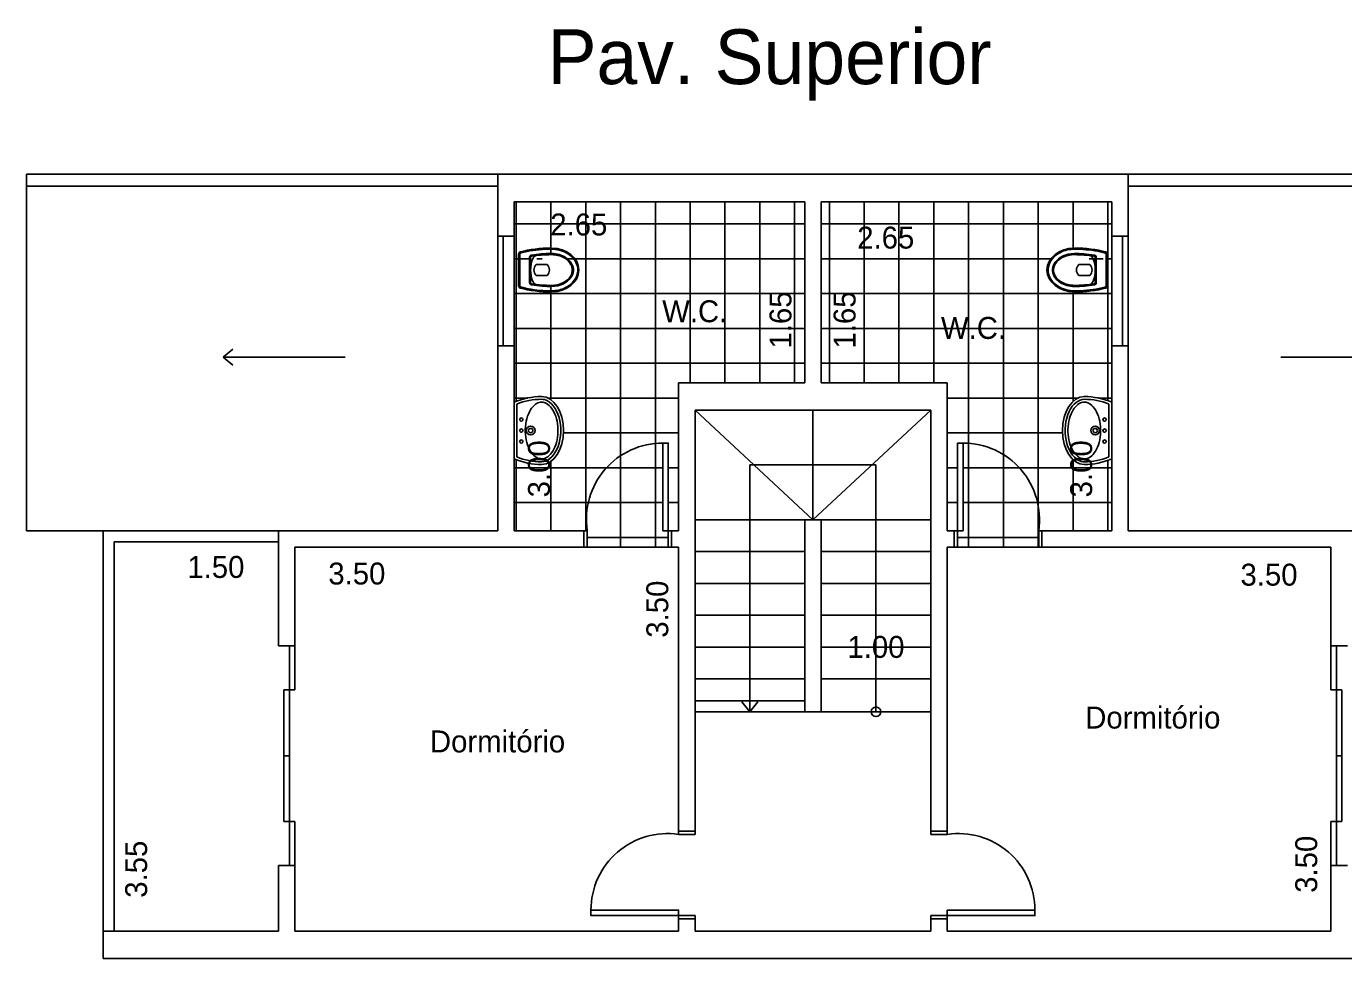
# Model space of a CAD drawing. Extents: x 0.2 to 18.6, y 0.1 to 18.3.
# Drawn here: x 0.15 to 12.18, y 9.79 to 18.29 of the extents above; entities that cross this region are included whole.
import ezdxf

# ---------------------------------------------------------------- set-up
doc = ezdxf.new("R2010")
doc.units = 0
doc.layers.get('0').update_dxf_attribs({"linetype": 'CONTINUOUS'})
doc.layers.get('DEFPOINTS').update_dxf_attribs({"linetype": 'CONTINUOUS'})
for name, color, linetype in [('BLOCO', 5, 'CONTINUOUS'), ('BLOCOS', 5, 'CONTINUOUS'), ('HACHURA', 1, 'CONTINUOUS'), ('PAREDE', 7, 'CONTINUOUS')]:
    doc.layers.add(name, color=color, linetype=linetype)
doc.styles.add('PADRÃO', font='', dxfattribs={"height": 0.2})
doc.styles.get('PADRÃO').set_extended_font_data('AvantGarde Bk BT')
doc.dimstyles.new('PADRÃOS', dxfattribs={"dimtxt": 0.15, "dimasz": 0.1, "dimexe": 1.25, "dimexo": 0.625, "dimgap": 0.1, "dimtad": 0, "dimjust": 1, "dimzin": 1, "dimdsep": 46, "dimtxsty": 'PADRÃO', "dimcen": 2.5, "dimse1": 1, "dimse2": 1, "dimsd1": 1, "dimsd2": 1, "dimclrt": 1, "dimadec": 0, "dimazin": 0, "dimtfac": 1, "dimtdec": 4, "dimtmove": 0, "dimatfit": 3, "dimfxl": 1, "dimtolj": 1, "dimtzin": 0, "dimarcsym": 0})

# ---------------------------------------------------------------- blocks, each defined once
blk = doc.blocks.new('SETA')
at = {"layer": 'PAREDE', "ltscale": 0.015}
for q in [(-0.07329951123824685, -0.09103539160554419), (0.07329951123824685, -0.09103539160554419)]:
    blk.add_line((0, 0), q, dxfattribs=at)
blk = doc.blocks.new('P80D15')
at = {"layer": 'BLOCO', "ltscale": 0.015}
for p, q in [((0, 0.1500000000000057), (0, 0)), ((0, 0.1500000000000341), (0.03000000000000114, 0.1500000000000341)), ((0.03000000000000114, 0.1500000000000057), (0.03000000000000114, 0)), ((0.7700000000000102, 0.1500000000000057), (0.7700000000000102, 0)), ((0.7700000000000102, 0.1500000000000057), (0.8000000000000114, 0.1500000000000057)), ((0.8000000000000114, 0.1500000000000057), (0.8000000000000114, 0)), ((0, 2.842170943040401e-14), (0.03000000000000114, 0)), ((0.7699999999999818, 0), (0.8000000000000114, 0))]:
    blk.add_line(p, q, dxfattribs=at)
at = {"layer": 'BLOCO'}
blk.add_lwpolyline([(0.7700000000000102, 0.1500000000000057), (0.7199999999999989, 0.1500000000000057), (0.7199999999999989, 0.950000000000017), (0.7700000000000102, 0.950000000000017)], close=True, dxfattribs=at)
at = {"layer": 'BLOCO', "ltscale": 0.015}
blk.add_arc((0.7199999999999989, 0.2524375000000134), 0.6975625000000036, 89.99999999999959, 188.444460412286, dxfattribs=at)
blk = doc.blocks.new('BOLA')
at = {"layer": 'PAREDE', "ltscale": 0.015}
blk.add_circle((0, 0), 0.04372254359887506, dxfattribs=at)
blk = doc.blocks.new('DORMI')
at = {"layer": 'HACHURA', "ltscale": 0.015, "style": 'PADRÃO'}
blk.add_text('Dormitório', height=0.2, dxfattribs=at).set_placement((-0.5164404245072092, -0.06614472024716633))
blk = doc.blocks.new('WC')
at = {"layer": 'HACHURA', "ltscale": 0.015, "style": 'PADRÃO'}
blk.add_text('W.C.', height=0.2, dxfattribs=at).set_placement((-0.137135439593294, -0.09586776615662984))
blk = doc.blocks.new('VASOSAN')
at = {"layer": 'BLOCOS'}
for p, q in [((-0.04999870165021036, 0.1999637913173729), (-0.04999870165021036, 0.300036208682684)), ((0.05000129834978395, 0.2000000000000171), (0.05000129834978395, 0.3000000000000398)), ((-0.1156907586723577, 0.1400000000000148), (0.1156608751354042, 0.1400000000000148)), ((-0.1156899891503542, 0.1500000000000057), (0.1156563640565906, 0.1500000000000057)), ((-0.1449592708755176, 0.04000000000002046), (0.1449618675667352, 0.04000000000002046)), ((-0.144958964094414, 0.05000000000001137), (0.144958964094414, 0.05000000000001137))]:
    blk.add_line(p, q, dxfattribs=at)
for centre, radius, start, end in [((-1.681254687468936e-05, 0.2500000000000284), 0.07072348561596478, 44.98962509969003, 134.9688828081831), ((-0.1156907586724003, 0.1599999999999966), 0.02, 189.3867869031125, 270.0000000001221), ((-0.1156899891503826, 0.1599999999999113), 0.01, 189.3843767903272, 270.0000000002443), ((-1.681254687468936e-05, 0.2500000000000284), 0.07072348561596478, 225.0311171918169, 315.01037490031), ((0.1156563640566048, 0.1599999999999397), 0.01, 269.9999999999185, 350.5758748885445), ((0.1156608751354185, 0.1600000000000534), 0.02, 269.9999999999593, 350.5771305827586), ((-0.1449592708755176, 0.06000000000784667), 0.02, 195.5363314444965, 269.9999999879495), ((-0.1449589640944282, 0.0600000000000307), 0.01, 195.5346797106506, 270), ((0.1449589640941156, 0.06000000000059913), 0.01, 270.0000000017912, 344.483103753554), ((0.1449618675666784, 0.06000000000008754), 0.02, 270.0000000001221, 344.463668535786)]:
    blk.add_arc(centre, radius, start, end, dxfattribs=at)
for centre, major_axis, ratio, start_param, end_param in [((1.298349786793551e-06, 0.3400000000000034), (0, 0.25), 0.8000000000000114, 4.71238898038469, 7.853981633974483), ((1.298349786793551e-06, 0.3400000000000034), (0, 0.5), 0.4000000000000057, 1.570796326794897, 2.178171401941273), ((1.298349786793551e-06, 0.3400000000000034), (0, 0.5), 0.4000000000000057, 4.10501390519934, 4.71238898038469), ((3.162615456631102e-06, 0.2000000000000171), (-0.1315416254084454, 0), 0.380107846735427, 0, 3.141592653589793)]:
    blk.add_ellipse(centre, major_axis=major_axis, ratio=ratio, start_param=start_param, end_param=end_param, dxfattribs=at)
for points, knots in [([(0.1900012983497845, 0.3400000000000034), (0.1900012983497845, 0.3848761319792686), (0.1797393390216371, 0.4296688513161939), (0.1275724019719462, 0.5345347987748141), (0.06728061332151469, 0.5774883381547511), (-0.05557463358574921, 0.5822833263597715), (-0.1176873313140447, 0.5442092108278018), (-0.1772271428546759, 0.4396819034496957), (-0.1899987016502109, 0.3899119131999385), (-0.1899987016502109, 0.3400000000000034)], [4.71238898038469, 4.71238898038469, 4.71238898038469, 4.71238898038469, 5.268704666077937, 5.268704666077937, 6.251971787216637, 6.251971787216637, 7.235238908355337, 7.235238908355337, 7.853981633974483, 7.853981633974483, 7.853981633974483, 7.853981633974483]), ([(0.1500012983497925, 0.3400000000000034), (0.1500012983497925, 0.3788440209133057), (0.1410350669412708, 0.4175642631073231), (0.09785548235792874, 0.5046356523495774), (0.05186252916044509, 0.5365242863162791), (-0.035906470330346, 0.5428969122828846), (-0.08268716521656927, 0.5186239494114204), (-0.136675398657502, 0.4336095243094746), (-0.1499987016502189, 0.3869668551708401), (-0.1499987016502189, 0.3400000000000034)], [4.71238898038469, 4.71238898038469, 4.71238898038469, 4.71238898038469, 5.267303564860582, 5.267303564860582, 6.225165062483076, 6.225165062483076, 7.18302656010557, 7.18302656010557, 7.853981633974483, 7.853981633974483, 7.853981633974483, 7.853981633974483]), ([(0.1400012983497874, 0.3400000000000034), (0.1400012983497874, 0.3772837390730786), (0.1313244408788421, 0.4146147677288923), (0.08614040026922964, 0.5057958350239744), (0.03502463044166859, 0.5349710805647021), (-0.04931088296146413, 0.5246485128546965), (-0.08846614740087944, 0.4978919085569657), (-0.1301770436703151, 0.4186244413023701), (-0.139998701650228, 0.3793231752999873), (-0.139998701650228, 0.3400000000000034)], [4.71238898038469, 4.71238898038469, 4.71238898038469, 4.71238898038469, 5.266984672173268, 5.266984672173268, 6.376176055750425, 6.376176055750425, 7.268653195712185, 7.268653195712185, 7.853981633974483, 7.853981633974483, 7.853981633974483, 7.853981633974483]), ([(-0.1899987016502109, 0.3400000000000034), (-0.1899987016502109, 0.2628456380244302), (-0.1826597402104682, 0.1857481592563204), (-0.1646350625580055, 0.0962993025843275), (-0.1598779088782436, 0.07633152029333701), (-0.1545936493339752, 0.05732178411361133)], [1.570796326794897, 1.570796326794897, 1.570796326794897, 1.570796326794897, 2.037455774227855, 2.037455774227855, 2.178171373096618, 2.178171373096618, 2.178171373096618, 2.178171373096618]), ([(0.1255213970934932, 0.158362586435743), (0.1304959230626253, 0.1883329397418549), (0.1342856674288981, 0.2197754344096836), (0.1388984311594896, 0.280892952358073), (0.1400012983497874, 0.3104504303007616), (0.1400012983497874, 0.3400000000000034)], [4.319424209334854, 4.319424209334854, 4.319424209334854, 4.319424209334854, 4.526146784234752, 4.526146784234752, 4.71238898038469, 4.71238898038469, 4.71238898038469, 4.71238898038469]), ([(0.1353910129756457, 0.1567256052765629), (0.1406375926198677, 0.1883393074453181), (0.1445703338030171, 0.2215366219332111), (0.1489940345178695, 0.2833246268364178), (0.1500012983497925, 0.3116621455754114), (0.1500012983497925, 0.3400000000000034)], [4.319414935773391, 4.319414935773391, 4.319414935773391, 4.319414935773391, 4.53527739023095, 4.53527739023095, 4.71238898038469, 4.71238898038469, 4.71238898038469, 4.71238898038469]), ([(0.1545944801337669, 0.0573247746568768), (0.1714080019636555, 0.1178830224408784), (0.1827947395838834, 0.188231392050767), (0.1891612343353728, 0.2873542333339003), (0.1900012983497845, 0.3136769834079587), (0.1900012983497845, 0.3400000000000034)], [4.105016649121983, 4.105016649121983, 4.105016649121983, 4.105016649121983, 4.553177186481221, 4.553177186481221, 4.71238898038469, 4.71238898038469, 4.71238898038469, 4.71238898038469])]:
    blk.add_open_spline(points, degree=3, knots=knots, dxfattribs=at)
for points in [[(-0.1499987016502189, 0.3400000000000034), (-0.1499987016502189, 0.2771333061211863), (-0.1449377691834997, 0.2142947379843179), (-0.1354229546785177, 0.1567380311504962)], [(-0.1399987016502138, 0.3400000000000034), (-0.1399987016502138, 0.2776703725988909), (-0.1349701841103865, 0.2153313553609451), (-0.1255561557510418, 0.1583694305881238)]]:
    blk.add_open_spline(points, degree=3, dxfattribs=at)
blk = doc.blocks.new('LAVAT')
at = {"layer": 'BLOCOS'}
for p, q in [((-0.2573623180961135, 0), (0.2573623180960993, 0)), ((-0.2410322495695425, 0.02500000000000568), (0.2410322495695283, 0.02500000000000568))]:
    blk.add_line(p, q, dxfattribs=at)
for centre, radius in [((-2.842170943040401e-14, 0.1500000000000057), 0.04), ((-2.842170943040401e-14, 0.1500000000000057), 0.02), ((-0.09999999999999432, 0.06499999999999773), 0.015), ((0, 0.06499999999999773), 0.015), ((0.09999999999999432, 0.06499999999999773), 0.015)]:
    blk.add_circle(centre, radius, dxfattribs=at)
for centre, radius, start, end in [((0.3099999999999739, 0.25), 0.6200000000000045, 180, 203.779994731564), ((0.3099999999999739, 0.25), 0.5951987399818819, 180.0000000000055, 202.2113997706397), ((-0.3099999999999739, 0.25), 0.5951987399818819, 337.7886002293573, 359.9999999999946), ((-0.3099999999999739, 0.25), 0.6200000000000045, 336.2200052684331, 7.016477563892661e-15)]:
    blk.add_arc(centre, radius, start, end, dxfattribs=at)
blk.add_ellipse((-2.842170943040401e-14, 0.25), major_axis=(0.3100000000000023, 0), ratio=0.645161290322576, start_param=0, end_param=3.141592653589793, dxfattribs=at)
for points, knots in [([(0.2849999999999824, 0.2500000000000284), (0.2849999999999682, 0.300317964642403), (0.2452497040517159, 0.3541887687748044), (0.1008916727811169, 0.4227595909021034), (3.167234224576987e-05, 0.4339558931305021), (-0.1743068501371283, 0.3989778962069579), (-0.2442601782461509, 0.3532994974840165), (-0.2803506487652356, 0.2860131679577762), (-0.2851229441039038, 0.2679846562883483), (-0.285198739981908, 0.2499999999999716)], [0, 0, 0, 0, 0.9361481793933827, 0.9361481793933827, 1.872296358786765, 1.872296358786765, 2.808444538180148, 2.808444538180148, 3.13938546545754, 3.13938546545754, 3.13938546545754, 3.13938546545754]), ([(0.2599999999999625, 0.2500000000000284), (0.2599999999999625, 0.2784978981889878), (0.242078010852012, 0.3126567214920613), (0.1643569005752425, 0.3704649949829673), (0.1030052039381815, 0.3920693254798095), (-0.02877373062847255, 0.4037223597623836), (-0.0976825814684048, 0.3936467971219031), (-0.2034406750199054, 0.3477822861136133), (-0.2396263539294523, 0.3143366745038918), (-0.2661732608932681, 0.2526194074667387), (-0.2627272874450739, 0.2240541362115209), (-0.2158391141528142, 0.162032776211305), (-0.168127663237712, 0.1314918993692231), (-0.04805875393354597, 0.09792981637818343), (0.02266607553652022, 0.095757041570522), (0.1477154277714732, 0.1225128520000851), (0.2007272141554637, 0.1503951910720218), (0.2508407150234859, 0.2045307616155014), (0.2599999999999767, 0.2286312563089723), (0.2599999999999625, 0.2500000000000284)], [0, 0, 0, 0, 0.718091798041799, 0.718091798041799, 1.436183596083598, 1.436183596083598, 2.154275394125397, 2.154275394125397, 2.872367192167196, 2.872367192167196, 3.590458990208995, 3.590458990208995, 4.308550788250794, 4.308550788250794, 5.026642586292593, 5.026642586292593, 5.744734384334392, 5.744734384334392, 6.283185307179586, 6.283185307179586, 6.283185307179586, 6.283185307179586])]:
    blk.add_open_spline(points, degree=3, knots=knots, dxfattribs=at)
blk = doc.blocks.new('SUPERIOR')
at = {"layer": 'HACHURA', "ltscale": 0.015, "style": 'PADRÃO'}
blk.add_text('Pav. Superior', height=0.5, dxfattribs=at).set_placement((-1.76903514439141, -0.191736915327283))
blk = doc.blocks.new('*D28')
at = {"layer": 'DEFPOINTS', "color": 0, "linetype": 'ByBlock', "ltscale": 0.015}
for p in [(142.2228390484036, 178.9550023935684), (144.8728390484036, 178.9550023935684), (144.8728390484036, 178.7457958074316)]:
    blk.add_point(p, dxfattribs=at)
at = {"color": 1, "linetype": 'ByBlock', "ltscale": 0.015, "insert": (142.8120560813707, 178.7457958074316), "char_height": 0.2, "attachment_point": 5, "style": 'PADRÃO'}
blk.add_mtext('\\A1;2.65', dxfattribs=at)
blk = doc.blocks.new('*D29')
at = {"layer": 'DEFPOINTS', "color": 0, "linetype": 'ByBlock', "ltscale": 0.015}
for p in [(144.6534070054978, 178.9550023935684), (144.8728390484036, 178.9550023935684), (144.8728390484036, 177.3050023935684)]:
    blk.add_point(p, dxfattribs=at)
at = {"color": 1, "linetype": 'ByBlock', "ltscale": 0.015, "insert": (144.6534070054978, 177.8763622836783), "char_height": 0.2, "attachment_point": 5, "rotation": 90, "style": 'PADRÃO'}
blk.add_mtext('\\A1;1.65', dxfattribs=at)
blk = doc.blocks.new('*D30')
at = {"layer": 'DEFPOINTS', "color": 0, "linetype": 'ByBlock', "ltscale": 0.015}
for p in [(142.2228390484036, 178.9550023935684), (142.4504284837548, 178.9550023935684), (142.2228390484036, 175.9550023935685)]:
    blk.add_point(p, dxfattribs=at)
at = {"color": 1, "linetype": 'ByBlock', "ltscale": 0.015, "insert": (142.4504284837548, 176.5197001957663), "char_height": 0.2, "attachment_point": 5, "rotation": 90, "style": 'PADRÃO'}
blk.add_mtext('\\A1;3.00', dxfattribs=at)
blk = doc.blocks.new('*D31')
at = {"layer": 'DEFPOINTS', "color": 0, "linetype": 'ByBlock', "ltscale": 0.015}
for p in [(145.0228390484037, 178.9550023935684), (147.6728390484037, 178.9550023935685), (147.6728390484037, 178.626062971563)]:
    blk.add_point(p, dxfattribs=at)
at = {"color": 1, "linetype": 'ByBlock', "ltscale": 0.015, "insert": (145.6120560813707, 178.626062971563), "char_height": 0.2, "attachment_point": 5, "style": 'PADRÃO'}
blk.add_mtext('\\A1;2.65', dxfattribs=at)
blk = doc.blocks.new('*D32')
at = {"layer": 'DEFPOINTS', "color": 0, "linetype": 'ByBlock', "ltscale": 0.015}
for p in [(145.0228390484037, 178.9550023935684), (145.2378706367779, 178.9550023935684), (145.0228390484037, 177.3050023935685)]:
    blk.add_point(p, dxfattribs=at)
at = {"color": 1, "linetype": 'ByBlock', "ltscale": 0.015, "insert": (145.2378706367779, 177.8763622836784), "char_height": 0.2, "attachment_point": 5, "rotation": 90, "style": 'PADRÃO'}
blk.add_mtext('\\A1;1.65', dxfattribs=at)
blk = doc.blocks.new('*D33')
at = {"layer": 'DEFPOINTS', "color": 0, "linetype": 'ByBlock', "ltscale": 0.015}
for p in [(147.3958903323987, 178.9550023935684), (147.6728390484037, 178.9550023935684), (147.6728390484037, 175.9550023935685)]:
    blk.add_point(p, dxfattribs=at)
at = {"color": 1, "linetype": 'ByBlock', "ltscale": 0.015, "insert": (147.3958903323987, 176.5197001957663), "char_height": 0.2, "attachment_point": 5, "rotation": 90, "style": 'PADRÃO'}
blk.add_mtext('\\A1;3.00', dxfattribs=at)
blk = doc.blocks.new('*D34')
at = {"color": 0, "linetype": 'ByBlock', "ltscale": 0.015}
for p, q in [((145.0228390484037, 174.8950023935685), (145.1516165209311, 174.8950023935685)), ((146.0228390484037, 174.8950023935685), (145.8940615758762, 174.8950023935685))]:
    blk.add_line(p, q, dxfattribs=at)
at = {"layer": 'DEFPOINTS', "color": 0, "linetype": 'ByBlock', "ltscale": 0.015}
for p in [(145.0228390484037, 174.8950023935685), (145.0228390484037, 174.8950023935685), (146.0228390484037, 174.8950023935685)]:
    blk.add_point(p, dxfattribs=at)
at = {"color": 1, "linetype": 'ByBlock', "ltscale": 0.015, "insert": (145.5228390484037, 174.8950023935685), "char_height": 0.2, "attachment_point": 5, "style": 'PADRÃO'}
blk.add_mtext('\\A1;1.00', dxfattribs=at)
blk = doc.blocks.new('*D35')
at = {"layer": 'DEFPOINTS', "color": 0, "linetype": 'ByBlock', "ltscale": 0.015}
for p in [(146.1728390484037, 175.8050023935685), (149.6728390484037, 175.8050023935685), (146.1728390484037, 175.5534692133058)]:
    blk.add_point(p, dxfattribs=at)
at = {"color": 1, "linetype": 'ByBlock', "ltscale": 0.015, "insert": (149.1081412462059, 175.5534692133058), "char_height": 0.2, "attachment_point": 5, "style": 'PADRÃO'}
blk.add_mtext('\\A1;3.50', dxfattribs=at)
blk = doc.blocks.new('*D36')
at = {"layer": 'DEFPOINTS', "color": 0, "linetype": 'ByBlock', "ltscale": 0.015}
for p in [(149.6728390484037, 175.8050023935685), (149.4490066281669, 172.3050023935685), (149.6728390484037, 172.3050023935685)]:
    blk.add_point(p, dxfattribs=at)
at = {"color": 1, "linetype": 'ByBlock', "ltscale": 0.015, "insert": (149.4490066281669, 172.9149070379883), "char_height": 0.2, "attachment_point": 5, "rotation": 90, "style": 'PADRÃO'}
blk.add_mtext('\\A1;3.50', dxfattribs=at)
blk = doc.blocks.new('*D37')
at = {"layer": 'DEFPOINTS', "color": 0, "linetype": 'ByBlock', "ltscale": 0.015}
for p in [(143.6587437420047, 175.8050023935685), (143.5294384107301, 172.3050023935685), (143.6587437420047, 172.3050023935685)]:
    blk.add_point(p, dxfattribs=at)
at = {"color": 1, "linetype": 'ByBlock', "ltscale": 0.015, "insert": (143.5294384107301, 175.2403045913707), "char_height": 0.2, "attachment_point": 5, "rotation": 90, "style": 'PADRÃO'}
blk.add_mtext('\\A1;3.50', dxfattribs=at)
blk = doc.blocks.new('*D38')
at = {"layer": 'DEFPOINTS', "color": 0, "linetype": 'ByBlock', "ltscale": 0.015}
for p in [(140.2228390484036, 175.8050023935685), (143.7228390484036, 175.8050023935685), (143.7228390484036, 175.563996634824)]:
    blk.add_point(p, dxfattribs=at)
at = {"color": 1, "linetype": 'ByBlock', "ltscale": 0.015, "insert": (140.7875368506014, 175.563996634824), "char_height": 0.2, "attachment_point": 5, "style": 'PADRÃO'}
blk.add_mtext('\\A1;3.50', dxfattribs=at)
blk = doc.blocks.new('*D39')
at = {"layer": 'DEFPOINTS', "color": 0, "linetype": 'ByBlock', "ltscale": 0.015}
for p in [(138.5728390484036, 175.8550023935684), (140.0728390484036, 175.8550023935685), (138.5728390484036, 175.6238630104254)]:
    blk.add_point(p, dxfattribs=at)
at = {"color": 1, "linetype": 'ByBlock', "ltscale": 0.015, "insert": (139.5016165209311, 175.6238630104254), "char_height": 0.2, "attachment_point": 5, "style": 'PADRÃO'}
blk.add_mtext('\\A1;1.50', dxfattribs=at)
blk = doc.blocks.new('*D40')
at = {"layer": 'DEFPOINTS', "color": 0, "linetype": 'ByBlock', "ltscale": 0.015}
for p in [(138.5728390484036, 175.8550023935684), (138.775809616118, 175.8550023935684), (138.5728390484036, 172.3050023935685)]:
    blk.add_point(p, dxfattribs=at)
at = {"color": 1, "linetype": 'ByBlock', "ltscale": 0.015, "insert": (138.775809616118, 172.8698375584036), "char_height": 0.2, "attachment_point": 5, "rotation": 90, "style": 'PADRÃO'}
blk.add_mtext('\\A1;3.55', dxfattribs=at)

msp = doc.modelspace()

# ---------------------------------------------------------------- hatches: boundary and pattern name
at = {"layer": 'HACHURA', "ltscale": 0.015}
h = msp.add_hatch(dxfattribs=at)
h.set_pattern_fill('NET', color=256, scale=0.1, style=0)
h.set_pattern_definition([(0, (-137.6222042091862, -162.2656959921143), (0, 0.3175), []), (90, (-137.6222042091862, -162.2656959921143), (-0.3175, 1.944062586693024e-17), [])])
edge = h.paths.add_edge_path()
edge.add_line((6.100634839217378, 15.03930640145413), (7.250634839217412, 15.03930640145413))
edge.add_line((7.250634839217412, 15.03930640145413), (7.250634839217355, 16.68930640145408))
edge.add_line((7.250634839217355, 16.68930640145408), (4.600634839217406, 16.6893064014541))
edge.add_line((4.600634839217406, 16.6893064014541), (4.600634839217406, 16.37591053274988))
edge.add_line((4.600634839217406, 16.37591053274988), (4.600634839217406, 15.37591053274988))
edge.add_line((4.600634839217406, 15.37591053274988), (4.600634839217406, 14.86038937451053))
edge.add_arc((4.850634839217349, 14.29302705641035), 0.6199999999999974, 89.99999999998948, 113.7799947314069, ccw=False)
edge.add_ellipse((4.850634839217406, 14.60302705641033), major_axis=(-5.694419545274096e-17, -0.3100000000000023), ratio=0.645161290322576, start_angle=0, end_angle=180, ccw=False)
edge.add_arc((4.850634839217435, 14.91302705641027), 0.6200000000000034, 246.22000526858238, 269.9999999999606, ccw=False)
edge.add_line((4.600634839217378, 14.34566473831012), (4.600634839217378, 13.68930640145419))
edge.add_line((4.600634839217378, 13.68930640145419), (5.236539532818455, 13.68930640145419))
edge.add_line((5.236539532818455, 13.68930640145419), (5.266539532818456, 13.68930640145419))
edge.add_arc((5.956539532818454, 13.79174390145417), 0.6975624999999992, 90, 188.4444604122837, ccw=False)
edge.add_line((5.956539532818454, 14.48930640145417), (6.006539532818465, 14.48930640145414))
edge.add_line((6.006539532818465, 14.48930640145414), (6.006539532818465, 13.68930640145416))
edge.add_line((6.006539532818465, 13.68930640145416), (6.036539532818466, 13.68930640145416))
edge.add_line((6.036539532818466, 13.68930640145416), (6.100634839217378, 13.68930640145413))
edge.add_line((6.100634839217378, 13.68930640145413), (6.100634839217378, 15.03930640145413))
edge = h.paths.add_edge_path(flags=16)
edge.add_ellipse((4.94063483921741, 16.06636791340526), major_axis=(0.25, -2.932502602293746e-15), ratio=0.8000000000000114, start_angle=270, end_angle=450, ccw=False)
edge.add_ellipse((4.94063483921741, 16.06636791340526), major_axis=(0.5, -5.865005204587492e-15), ratio=0.4000000000000057, start_angle=235.1999716104384, end_angle=270, ccw=False)
edge.add_arc((4.660634839217465, 15.92140734418842), 0.02000000000002972, 180.0000000000814, 258.1772623952899, ccw=False)
edge.add_line((4.640634839217427, 15.9214073441884), (4.640634839217427, 16.21132848263053))
edge.add_arc((4.660634839217408, 16.21132848262837), 0.01999999999999973, 101.82273711226361, 179.9999999938119, ccw=False)
edge.add_ellipse((4.94063483921741, 16.06636791340526), major_axis=(0.5, -5.865005204587492e-15), ratio=0.4000000000000057, start_angle=90, end_angle=124.80002838732861, ccw=False)
edge = h.paths.add_edge_path(flags=0)
edge.add_spline(control_points=[(4.94063483921741, 16.25636791340526), (4.990546752417345, 16.25636791340526), (5.040316742667102, 16.24359635460971), (5.144844050045208, 16.18405654306909), (5.182918165577178, 16.12194384534078), (5.178123177372157, 15.99908859843353), (5.13516963799222, 15.9387968097831), (5.0303036905336, 15.88662987273341), (4.985510971196675, 15.87636791340526), (4.94063483921741, 15.87636791340526)], knot_values=[4.71238898038469, 4.71238898038469, 4.71238898038469, 4.71238898038469, 5.331131706003836, 5.331131706003836, 6.314398827142536, 6.314398827142536, 7.297665948281235, 7.297665948281235, 7.853981633974483, 7.853981633974483, 7.853981633974483, 7.853981633974483], degree=3, periodic=0)
edge.add_spline(control_points=[(4.94063483921741, 15.87636791340526), (4.914311822625365, 15.87636791340526), (4.887989072551306, 15.87720797741966), (4.788866231268173, 15.88357447217115), (4.718517861658285, 15.89496120979138), (4.657959613874283, 15.91177473162128)], knot_values=[4.105016649121984, 4.105016649121984, 4.105016649121984, 4.105016649121984, 4.264228443025452, 4.264228443025452, 4.712388980384691, 4.712388980384691, 4.712388980384691, 4.712388980384691], degree=3, periodic=0)
edge.add_arc((4.660634839217408, 15.92141024766102), 0.009999999999995228, 180.0000000004885, 260.5580283210752, ccw=False)
edge.add_line((4.650634839217417, 15.92141024766093), (4.650634839217417, 16.21132817584947))
edge.add_arc((4.660634839217408, 16.21132817584947), 0.009999999999997008, 99.4582222856605, 180, ccw=False)
edge.add_spline(control_points=[(4.657956623331017, 16.22096286108902), (4.676966359510743, 16.22624712063327), (4.696934141801734, 16.23100427431305), (4.786382998473727, 16.2490289519655), (4.863480477241836, 16.25636791340526), (4.94063483921741, 16.25636791340526)], knot_values=[1.570796326794897, 1.570796326794897, 1.570796326794897, 1.570796326794897, 1.71151192566366, 1.71151192566366, 2.178171373096618, 2.178171373096618, 2.178171373096618, 2.178171373096618], degree=3, periodic=0)
edge = h.paths.add_edge_path(flags=0)
edge.add_spline(control_points=[(4.94063483921741, 16.21636791340526), (4.987601694388246, 16.21636791340526), (5.034244363526881, 16.20304461041255), (5.119258788628827, 16.1490563769716), (5.143531751500291, 16.10227568208538), (5.137159125533685, 16.0145066825946), (5.105270491566984, 15.9685137293971), (5.018199102324729, 15.92533414481377), (4.979478860130712, 15.91636791340525), (4.94063483921741, 15.91636791340525)], knot_values=[4.71238898038469, 4.71238898038469, 4.71238898038469, 4.71238898038469, 5.383344054253603, 5.383344054253603, 6.341205551876096, 6.341205551876096, 7.29906704949859, 7.29906704949859, 7.853981633974483, 7.853981633974483, 7.853981633974483, 7.853981633974483], degree=3, periodic=0)
edge.add_spline(control_points=[(4.94063483921741, 15.91636791340525), (4.912296984792818, 15.91636791340525), (4.883959466053824, 15.91737517723718), (4.822171461150617, 15.92179887795203), (4.788974146662724, 15.92573161913518), (4.757360444493969, 15.9309781987794)], knot_values=[4.319414935773391, 4.319414935773391, 4.319414935773391, 4.319414935773391, 4.496526525927131, 4.496526525927131, 4.71238898038469, 4.71238898038469, 4.71238898038469, 4.71238898038469], degree=3, periodic=0)
edge.add_arc((4.760634839217431, 15.95070833661967), 0.02000000000001443, 180, 265.53182889580034, ccw=False)
edge.add_line((4.740634839217421, 15.95070833661967), (4.740634839217421, 16.18205997042745))
edge.add_arc((4.760634839217431, 16.18205997042745), 0.02000000000000539, 94.42370617598982, 180, ccw=False)
edge.add_spline(control_points=[(4.757372870367902, 16.20179216643356), (4.814929577201724, 16.21130698093853), (4.877768145338592, 16.21636791340526), (4.94063483921741, 16.21636791340526)], knot_values=[1.570796326794896, 1.570796326794896, 1.570796326794896, 1.570796326794896, 1.963713163537614, 1.963713163537614, 1.963713163537614, 1.963713163537614], degree=3, periodic=0)
edge = h.paths.add_edge_path()
edge.add_line((10.05063483921748, 15.37591053274988), (10.05063483921745, 16.37591053274988))
edge.add_line((10.05063483921745, 16.37591053274988), (10.05063483921745, 16.6893064014541))
edge.add_line((10.05063483921745, 16.6893064014541), (7.400634839217446, 16.6893064014541))
edge.add_line((7.400634839217446, 16.6893064014541), (7.400634839217446, 15.03930640145416))
edge.add_line((7.400634839217446, 15.03930640145416), (8.550634839217452, 15.03930640145418))
edge.add_line((8.550634839217452, 15.03930640145418), (8.55063483921748, 13.68930640145419))
edge.add_line((8.55063483921748, 13.68930640145419), (8.61473014561642, 13.68930640145419))
edge.add_line((8.61473014561642, 13.68930640145419), (8.644730145616364, 13.68930640145419))
edge.add_line((8.644730145616364, 13.68930640145419), (8.644730145616393, 14.48930640145414))
edge.add_line((8.644730145616393, 14.48930640145414), (8.694730145616006, 14.48930640145417))
edge.add_arc((8.694730145616404, 13.79174390145417), 0.6975625000000016, -8.444460412283718, 90.00000000003268, ccw=False)
edge.add_line((9.384730145616402, 13.68930640145419), (9.414730145616403, 13.68930640145419))
edge.add_line((9.414730145616403, 13.68930640145419), (10.05063483921748, 13.68930640145419))
edge.add_line((10.05063483921748, 13.68930640145419), (10.05063483921748, 14.34566473831012))
edge.add_arc((9.800634839217423, 14.91302705641027), 0.6200000000000118, 270.00000000001046, 293.7799947314176, ccw=False)
edge.add_ellipse((9.80063483921748, 14.60302705641027), major_axis=(-4.179882080648126e-15, 0.3100000000000023), ratio=0.645161290322576, start_angle=0, end_angle=180, ccw=False)
edge.add_arc((9.800634839217508, 14.29302705641032), 0.6200000000000032, 66.22000526859063, 89.99999999996578, ccw=False)
edge.add_line((10.05063483921748, 14.8603893745105), (10.05063483921748, 15.37591053274988))
edge = h.paths.add_edge_path(flags=16)
edge.add_ellipse((9.710634839217448, 16.06637051010483), major_axis=(-0.25, 1.530757942277972e-17), ratio=0.8000000000000114, start_angle=270, end_angle=450, ccw=False)
edge.add_ellipse((9.710634839217448, 16.06637051010483), major_axis=(-0.5, 3.061515884555943e-17), ratio=0.4000000000000057, start_angle=235.1999716104384, end_angle=270, ccw=False)
edge.add_arc((9.990634839217421, 16.2113310793217), 0.02000000000001101, 8.139977580867708e-11, 78.17726239695048, ccw=False)
edge.add_line((10.01063483921743, 16.21133107932172), (10.01063483921743, 15.92140994087956))
edge.add_arc((9.99063483921745, 15.92140994088172), 0.01999999999999973, 281.82273711226367, 359.9999999938119, ccw=False)
edge.add_ellipse((9.710634839217448, 16.06637051010483), major_axis=(-0.5, 3.061515884555943e-17), ratio=0.4000000000000057, start_angle=90, end_angle=124.80002838732861, ccw=False)
h.paths.add_polyline_path([(8.694730145616404, 14.48930640145417), (8.694730145616404, 13.68930640145416), (8.644730145616393, 13.68930640145419), (8.644730145616393, 13.53930640145413), (9.384730145616402, 13.53930640145416), (9.384730145616402, 13.68930640145413, 0.4580704259902407)])
h.paths.add_polyline_path([(5.956539532818454, 14.48930640145417, 0.458070425990229), (5.266539532818456, 13.68930640145416), (5.266539532818456, 13.53930640145416), (6.006539532818465, 13.53930640145416), (6.006539532818465, 13.68930640145419), (5.956539532818425, 13.68930640145413)])
h.paths.add_polyline_path([(5.8939081029622, 15.53436832317448), (6.606408102962206, 15.53436832317448), (6.606408102962206, 15.84631887262503), (5.8939081029622, 15.84631887262503)], flags=24)
h.paths.add_polyline_path([(4.850634839217406, 16.6342206944382), (5.529068905151462, 16.6342206944382), (5.529068905151462, 16.32597893619644), (4.850634839217406, 16.32597893619644)], flags=24)
h.paths.add_polyline_path([(6.879211038069855, 15.28930640145413), (6.879211038069855, 15.9320261816739), (7.183194554553381, 15.9320261816739), (7.183194554553381, 15.28930640145413)], flags=24)
h.paths.add_polyline_path([(4.67410339544773, 13.93930640145419), (4.67410339544773, 14.56870200584979), (4.982345153689494, 14.56870200584979), (4.982345153689494, 13.93930640145419)], flags=24)
h.paths.add_polyline_path([(8.43698720799128, 15.38241772178318), (9.149487207991285, 15.38241772178318), (9.149487207991285, 15.69436827123374), (8.43698720799128, 15.69436827123374)], flags=24)
h.paths.add_polyline_path([(7.650634839217474, 16.51448785856962), (8.32906890515153, 16.51448785856962), (8.32906890515153, 16.20624610032786), (7.650634839217474, 16.20624610032786)], flags=24)
h.paths.add_polyline_path([(7.463674669349928, 15.28930640145416), (7.463674669349928, 15.93202618167393), (7.767658185833454, 15.93202618167393), (7.767658185833454, 15.28930640145416)], flags=24)
h.paths.add_polyline_path([(9.61956524409166, 13.93930640145419), (9.61956524409166, 14.56870200584979), (9.927807002333424, 14.56870200584979), (9.927807002333424, 13.93930640145419)], flags=24)

# ---------------------------------------------------------------- linework, layer by layer
at = {"layer": 'BLOCO'}
for p, q in [((4.4506348392174, 16.37591053274988), (4.4506348392174, 15.37591053274988)), ((4.600634839217406, 16.37591053274988), (4.4506348392174, 16.37591053274988)), ((4.500634839217412, 15.37591053274988), (4.500634839217412, 16.37591053274988)), ((4.600634839217406, 15.37591053274988), (4.600634839217406, 16.37591053274988)), ((10.05063483921745, 16.37591053274988), (10.20063483921746, 16.37591053274988)), ((10.05063483921745, 15.37591053274988), (10.05063483921745, 16.37591053274988)), ((10.15063483921745, 15.37591053274988), (10.15063483921745, 16.37591053274988)), ((10.20063483921746, 16.37591053274988), (10.20063483921746, 15.37591053274988)), ((4.4506348392174, 15.37591053274988), (4.600634839217406, 15.37591053274988)), ((10.20063483921746, 15.37591053274988), (10.05063483921745, 15.37591053274988))]:
    msp.add_line(p, q, dxfattribs=at)
at = {"layer": 'BLOCO', "ltscale": 0.015}
for p, q in [((2.550634839217395, 12.63911398026087), (2.550634839217395, 10.6391139802609)), ((2.600634839217406, 12.63911398026087), (2.600634839217406, 12.23911398026084)), ((12.05063483921745, 12.63911398026087), (12.05063483921745, 12.23911398026084)), ((12.10063483921746, 12.63911398026087), (12.10063483921746, 10.6391139802609)), ((2.500634839217383, 12.23911398026084), (2.500634839217383, 11.03911398026091)), ((2.600634839217406, 12.23911398026087), (2.500634839217383, 12.23911398026087)), ((12.05063483921745, 12.23911398026087), (12.15063483921747, 12.23911398026087)), ((12.15063483921747, 12.23911398026084), (12.15063483921747, 11.03911398026091)), ((2.550634839217395, 11.63911398026084), (2.500634839217383, 11.63911398026087)), ((12.10063483921746, 11.63911398026084), (12.15063483921747, 11.63911398026087)), ((2.600634839217406, 11.03911398026088), (2.500634839217383, 11.03911398026088)), ((2.600634839217406, 11.03911398026088), (2.600634839217406, 10.6391139802609)), ((12.05063483921745, 11.03911398026088), (12.05063483921745, 10.6391139802609)), ((12.05063483921745, 11.03911398026088), (12.15063483921747, 11.03911398026088))]:
    msp.add_line(p, q, dxfattribs=at)
at = {"layer": 'HACHURA', "ltscale": 0.015}
for p, q in [((5.266539532818456, 13.53930640145416), (6.006539532818437, 13.53930640145416)), ((8.644730145616421, 13.53930640145416), (9.384730145616402, 13.53930640145416))]:
    msp.add_line(p, q, dxfattribs=at)
at = {"layer": 'PAREDE'}
for p, q in [((7.325634839217429, 16.93930640145408), (0.1506348392174175, 16.93930640145405)), ((0.1506348392173891, 16.9393064014541), (0.1506348392174175, 13.68930640145413)), ((4.4506348392174, 16.93930640145408), (4.4506348392174, 16.37591053274988)), ((7.325634839217429, 16.93930640145408), (14.50063483921744, 16.93930640145405)), ((10.20063483921746, 16.93930640145408), (10.20063483921746, 16.37591053274988)), ((4.4506348392174, 16.82930640145403), (0.1506348392174175, 16.82930640145403)), ((10.20063483921746, 16.82930640145403), (14.50063483921744, 16.82930640145403)), ((7.250634839217355, 16.6893064014541), (4.600634839217406, 16.6893064014541)), ((4.600634839217406, 16.6893064014541), (4.600634839217406, 16.37591053274988)), ((7.250634839217383, 16.6893064014541), (7.250634839217412, 15.03930640145413)), ((7.400634839217474, 16.68930640145413), (10.05063483921745, 16.6893064014541)), ((7.400634839217446, 16.6893064014541), (7.400634839217446, 15.03930640145416)), ((10.05063483921745, 16.6893064014541), (10.05063483921745, 16.37591053274988)), ((4.450634839217372, 15.37591053274988), (4.450634839217372, 13.68930640145422)), ((4.600634839217378, 15.37591053274988), (4.600634839217378, 13.68930640145422)), ((10.05063483921748, 15.37591053274988), (10.05063483921748, 13.68930640145422)), ((10.20063483921749, 15.37591053274988), (10.20063483921749, 13.68930640145422)), ((7.250634839217412, 15.03930640145413), (6.100634839217406, 15.03930640145416)), ((6.100634839217406, 15.03930640145416), (6.100634839217378, 13.68930640145419)), ((7.400634839217446, 15.03930640145413), (8.550634839217452, 15.03930640145416)), ((8.550634839217452, 15.03930640145416), (8.55063483921748, 13.68930640145419)), ((7.325634839217429, 14.78930640145413), (6.250634839217412, 14.78930640145413)), ((6.250634839217412, 14.78930640145416), (6.250634839217383, 10.95171860377121)), ((7.325634839217429, 14.78930640145413), (8.400634839217446, 14.78930640145413)), ((8.400634839217446, 14.78930640145416), (8.400634839217474, 10.95171860377121)), ((7.325634839217429, 14.28930640145413), (6.750634839217412, 14.2893064014541)), ((6.750634839217412, 14.2893064014541), (6.750634839217412, 12.03930640145416)), ((7.325634839217429, 14.28930640145413), (7.900634839217446, 14.2893064014541)), ((7.900634839217446, 14.2893064014541), (7.900634839217446, 12.03930640145416)), ((7.325634839217429, 13.78930640145413), (6.250634839217412, 13.78930640145413)), ((7.250634839217412, 13.78930640145413), (7.250634839217412, 12.03930640145416)), ((7.325634839217429, 13.78930640145413), (8.400634839217446, 13.78930640145413)), ((7.400634839217446, 13.78930640145413), (7.400634839217446, 12.03930640145416)), ((0.1506348392174175, 13.68930640145413), (4.450634839217372, 13.68930640145419)), ((0.8506348392173777, 13.68930640145413), (0.8506348392174061, 9.789306401454155)), ((0.9506348392174004, 13.58930640145414), (0.9506348392174289, 10.03930640145416)), ((0.9506348392174004, 13.58930640145414), (2.4506348392174, 13.58930640145417)), ((2.4506348392174, 13.68930640145416), (2.4506348392174, 12.63911398026087)), ((4.600634839217406, 13.68930640145419), (5.236539532818455, 13.68930640145419)), ((6.036539532818438, 13.68930640145419), (6.100634839217406, 13.68930640145419)), ((8.61473014561642, 13.68930640145419), (8.550634839217452, 13.68930640145419)), ((10.05063483921745, 13.68930640145419), (9.414730145616403, 13.68930640145419)), ((14.50063483921744, 13.68930640145413), (10.20063483921749, 13.68930640145419)), ((2.600634839217406, 13.53930640145416), (2.600634839217406, 12.63911398026087)), ((2.600634839217406, 13.53930640145416), (5.236539532818455, 13.53930640145416)), ((6.036539532818466, 13.53930640145416), (6.100634839217406, 13.53930640145416)), ((6.100634839217378, 13.53930640145416), (6.100634839217435, 10.95171860377124)), ((7.250634839217412, 13.49930640145416), (6.250634839217412, 13.49930640145413)), ((7.400634839217446, 13.49930640145416), (8.400634839217446, 13.49930640145413)), ((8.55063483921748, 13.53930640145416), (8.550634839217423, 10.95171860377124)), ((8.614730145616392, 13.53930640145416), (8.550634839217452, 13.53930640145416)), ((12.05063483921745, 13.53930640145416), (9.414730145616403, 13.53930640145416)), ((12.05063483921745, 13.53930640145416), (12.05063483921745, 12.63911398026087)), ((7.250634839217412, 13.20930640145414), (6.250634839217412, 13.20930640145414)), ((7.400634839217446, 13.20930640145414), (8.400634839217446, 13.20930640145414)), ((7.250634839217412, 12.91930640145415), (6.250634839217412, 12.91930640145415)), ((7.400634839217446, 12.91930640145415), (8.400634839217446, 12.91930640145415)), ((7.250634839217412, 12.62930640145419), (6.250634839217412, 12.62930640145416)), ((7.400634839217446, 12.62930640145419), (8.400634839217446, 12.62930640145416)), ((7.250634839217412, 12.33930640145419), (6.250634839217412, 12.33930640145417)), ((7.400634839217446, 12.33930640145419), (8.400634839217446, 12.33930640145417)), ((7.250634839217412, 12.13930640145418), (6.250634839217412, 12.13930640145415)), ((7.325634839217429, 12.03930640145416), (6.250634839217412, 12.03930640145416)), ((7.325634839217429, 12.03930640145416), (8.400634839217446, 12.03930640145416)), ((2.4506348392174, 10.63911398026087), (2.4506348392174, 10.03930640145418)), ((2.600634839217406, 10.6391139802609), (2.600634839217406, 10.03930640145413)), ((12.05063483921745, 10.6391139802609), (12.05063483921745, 10.03930640145413)), ((6.100634839217435, 10.15171860377123), (6.100634839217435, 10.03930640145416)), ((6.250634839217383, 10.1517186037712), (6.250634839217412, 10.03930640145416)), ((8.400634839217474, 10.1517186037712), (8.400634839217446, 10.03930640145416)), ((8.550634839217423, 10.15171860377123), (8.550634839217423, 10.03930640145416)), ((0.8506348392174345, 10.03930640145413), (2.4506348392174, 10.03930640145418)), ((2.600634839217406, 10.03930640145416), (6.100634839217435, 10.03930640145416)), ((6.250634839217412, 10.03930640145416), (7.325634839217429, 10.03930640145416)), ((8.400634839217446, 10.03930640145416), (7.325634839217429, 10.03930640145416)), ((12.05063483921745, 10.03930640145416), (8.550634839217423, 10.03930640145416)), ((0.8506348392174345, 9.789306401454155), (7.325634839217429, 9.789306401454098)), ((13.80063483921742, 9.789306401454155), (7.325634839217429, 9.789306401454098))]:
    msp.add_line(p, q, dxfattribs=at)
at = {"layer": 'PAREDE', "ltscale": 0.015}
for p, q in [((4.600634839217406, 16.37591053274988), (4.450634839217372, 16.37591053274988)), ((10.05063483921745, 16.37591053274988), (10.20063483921749, 16.37591053274988)), ((3.057203829074098, 15.27175584399424), (1.944356319762136, 15.27175584399424)), ((4.600634839217406, 15.37591053274988), (4.450634839217372, 15.37591053274988)), ((10.05063483921745, 15.37591053274988), (10.20063483921749, 15.37591053274988)), ((11.59406584936076, 15.27175584399424), (12.70691335867272, 15.27175584399424)), ((7.325634839217429, 13.78930640145413), (6.250634839217412, 14.78930640145416)), ((7.325634839217429, 13.78930640145413), (7.325634839217429, 14.78930640145413)), ((7.325634839217429, 13.78930640145413), (8.400634839217446, 14.78930640145416)), ((7.325634839217429, 13.78930640145413), (7.325634839217429, 14.78930640145413)), ((5.236539532818455, 13.68930640145416), (5.236539532818455, 13.53930640145416)), ((6.036539532818466, 13.68930640145416), (6.036539532818466, 13.53930640145416)), ((8.614730145616392, 13.68930640145416), (8.614730145616392, 13.53930640145416)), ((9.414730145616403, 13.68930640145416), (9.414730145616403, 13.53930640145416)), ((2.600634839217406, 12.63911398026087), (2.4506348392174, 12.63911398026087)), ((12.05063483921745, 12.63911398026087), (12.20063483921746, 12.63911398026087)), ((6.250634839217554, 10.95171860377121), (6.100634839217577, 10.95171860377124)), ((8.400634839217304, 10.95171860377121), (8.550634839217281, 10.95171860377124)), ((2.600634839217406, 10.63911398026087), (2.4506348392174, 10.63911398026087)), ((12.05063483921745, 10.63911398026087), (12.20063483921746, 10.63911398026087)), ((6.250634839217412, 10.1517186037712), (6.100634839217435, 10.15171860377123)), ((8.400634839217446, 10.1517186037712), (8.550634839217423, 10.15171860377123))]:
    msp.add_line(p, q, dxfattribs=at)

# ---------------------------------------------------------------- block references
at = {"layer": 'BLOCO', "ltscale": 0.015}
for name, p in [('SUPERIOR', (6.674372305461361, 17.95234135486044)), ('WC', (6.0872935425555, 15.68621136405639)), ('WC', (8.63037264758458, 15.5342607626651)), ('DORMI', (10.32575866482739, 11.95256739873392)), ('DORMI', (4.348435890046062, 11.73549505055652))]:
    msp.add_blockref(name, p, dxfattribs=at)
for name, p, rotation in [('VASOSAN', (4.600634839217406, 16.06636921175505), 269.9999999999993), ('VASOSAN', (10.05063483921745, 16.06636921175505), 90), ('LAVAT', (4.600634839217406, 14.6030270564103), 270), ('LAVAT', (10.05063483921748, 14.6030270564103), 90.00000000000078)]:
    msp.add_blockref(name, p, dxfattribs=dict(at, rotation=rotation))
at = {"layer": 'PAREDE', "ltscale": 0.015}
for name, p, rotation in [('SETA', (1.944356319762136, 15.27175584399424), 90), ('SETA', (6.750634839217412, 12.03930640145416), 180), ('P80D15', (8.400634839217474, 10.95171860377064), 269.9999999999898)]:
    msp.add_blockref(name, p, dxfattribs=dict(at, rotation=rotation))
for name, p in [('P80D15', (5.236539532818455, 13.53930640145416)), ('BOLA', (7.900634839217446, 12.03930640145416))]:
    msp.add_blockref(name, p, dxfattribs=at)
at = {"layer": 'PAREDE', "ltscale": 0.015, "xscale": -1}
msp.add_blockref('P80D15', (9.414730145616403, 13.53930640145416), dxfattribs=at)
at = {"layer": 'PAREDE', "ltscale": 0.015, "xscale": -1, "rotation": 90.00000000001015}
msp.add_blockref('P80D15', (6.25063483921727, 10.95171860377121), dxfattribs=at)

# ---------------------------------------------------------------- dimensions: what is measured, and where the dimension line sits
at = {"layer": 'HACHURA', "ltscale": 0.015}
for base, p1, p2, picture, middle in [((7.250634839217355, 16.48009981531732), (4.600634839217406, 16.6893064014541), (7.250634839217355, 16.6893064014541), '*D28', (5.189851872184448, 16.48009981531732)), ((10.05063483921745, 16.36036697944874), (7.400634839217474, 16.68930640145413), (10.05063483921745, 16.68930640145416), '*D31', (7.989851872184516, 16.36036697944874)), ((0.9506348392174004, 13.35816701831109), (2.4506348392174, 13.58930640145417), (0.9506348392174004, 13.58930640145414), '*D39', (1.879412311744886, 13.35816701831109)), ((6.100634839217378, 13.29830064270965), (2.600634839217406, 13.53930640145416), (6.100634839217378, 13.53930640145416), '*D38', (3.165332641415205, 13.29830064270965)), ((8.550634839217452, 13.28777322119154), (12.05063483921745, 13.53930640145416), (8.550634839217452, 13.53930640145416), '*D35', (11.48593703701965, 13.28777322119154)), ((7.400634839217446, 12.62930640145416), (8.400634839217446, 12.62930640145416), (7.400634839217446, 12.62930640145416), '*D34', (7.900634839217446, 12.62930640145416))]:
    dim = msp.add_linear_dim(base=base, p1=p1, p2=p2, dimstyle='PADRÃOS', dxfattribs=at)
    dim.commit()
    dim.dimension.update_dxf_attribs({"geometry": picture, "text_midpoint": middle, "insert": (-137.6222042091862, -162.2656959921143)})
for base, p1, p2, picture, middle in [((4.828224274568612, 16.6893064014541), (4.600634839217378, 13.68930640145422), (4.600634839217406, 16.6893064014541), '*D30', (4.828224274568612, 14.25400420365202)), ((7.031202796311618, 16.6893064014541), (7.250634839217412, 15.03930640145413), (7.250634839217355, 16.6893064014541), '*D29', (7.031202796311618, 15.61066629156403)), ((7.615666427591691, 16.68930640145413), (7.400634839217446, 15.03930640145416), (7.400634839217474, 16.68930640145413), '*D32', (7.615666427591691, 15.61066629156406)), ((9.773686123212542, 16.6893064014541), (10.05063483921748, 13.68930640145422), (10.05063483921745, 16.6893064014541), '*D33', (9.773686123212542, 14.25400420365202)), ((1.153605406931831, 13.58930640145414), (0.9506348392174289, 10.03930640145416), (0.9506348392174004, 13.58930640145414), '*D40', (1.153605406931831, 10.60414156628931)), ((5.907234201543872, 10.03930640145416), (6.036539532818466, 13.53930640145416), (6.036539532818466, 10.03930640145416), '*D37', (5.907234201543872, 12.97460859925636))]:
    dim = msp.add_linear_dim(base=base, p1=p1, p2=p2, angle=90, dimstyle='PADRÃOS', dxfattribs=at)
    dim.commit()
    dim.dimension.update_dxf_attribs({"geometry": picture, "text_midpoint": middle, "insert": (-137.6222042091862, -162.2656959921143)})
dim = msp.add_linear_dim(base=(11.82680241898069, 10.03930640145416), p1=(12.05063483921745, 13.53930640145416), p2=(12.05063483921745, 10.03930640145416), angle=90, dimstyle='PADRÃOS', dxfattribs=at)
dim.commit()
dim.dimension.update_dxf_attribs({"geometry": '*D36', "text_midpoint": (11.82680241898069, 10.64921104587404), "dimtype": 160, "insert": (-137.6222042091862, -162.2656959921143)})

doc.saveas('drawing.dxf')
